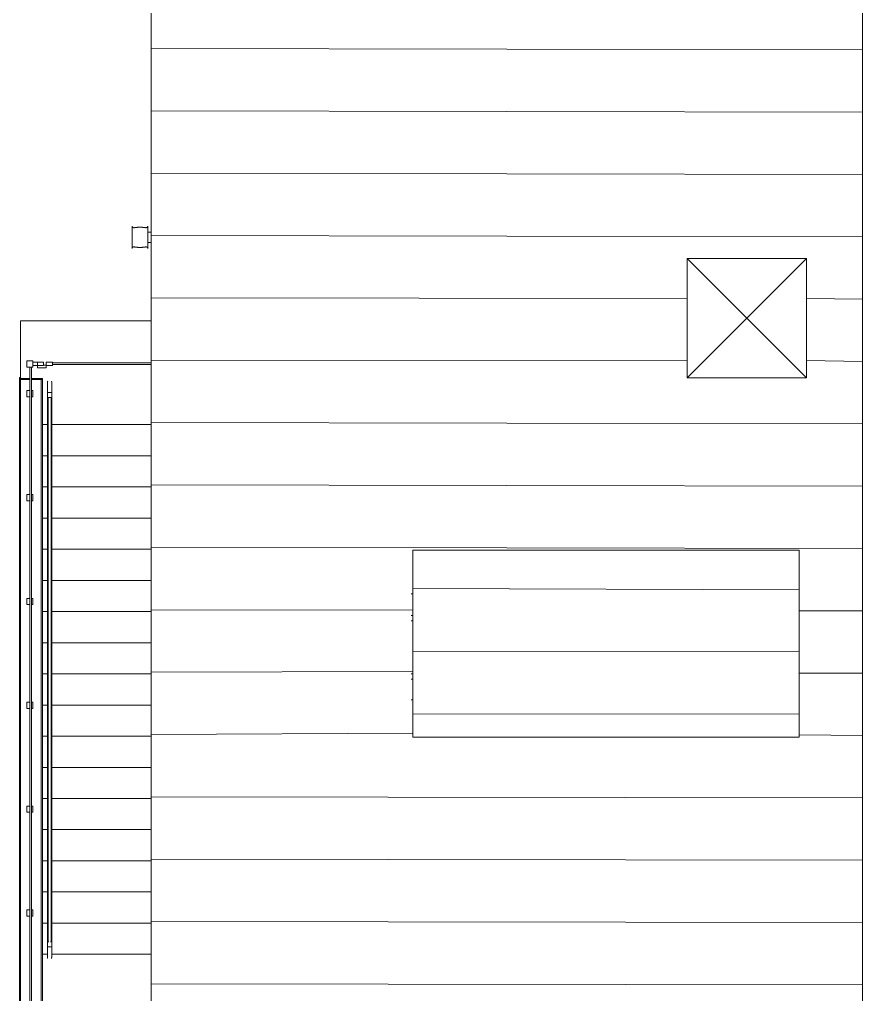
# Model space of a CAD drawing. Header units: millimetres. Extents: x -32 to 417638015, y -35 to 175284279.
# Drawn here: x 416901969 to 416910089, y 175254835 to 175264224 of the extents above; entities that cross this region are included whole.
import ezdxf

# ---------------------------------------------------------------- set-up
doc = ezdxf.new("R2010")
doc.units = ezdxf.units.MM
for name, color, linetype, lineweight in [('Воздуховоды', 7, 'Continuous', 18), ('Крыша', 7, 'Continuous', 9), ('Крыша штриховка', 7, 'Continuous', 9), ('Лестницы', 7, 'Continuous', 9), ('Обобщенные модели', 7, 'Continuous', 18), ('Ограждение', 7, 'Continuous', 9), ('Панели витража', 7, 'Continuous', 9), ('Перекрытие', 7, 'Continuous', 18), ('Стены внутренние', 7, 'Continuous', 18), ('Стены наружные', 7, 'Continuous', 18), ('ШТРИХОВКА', 252, 'Continuous', 15)]:
    doc.layers.add(name, color=color, linetype=linetype, lineweight=lineweight)

# ---------------------------------------------------------------- blocks, each defined once
blk = doc.blocks.new('План 2 этажа')
at = {"layer": 'Крыша штриховка'}
h = blk.add_hatch(dxfattribs=at)
h.set_pattern_fill('FP_7', color=8, style=0, pattern_type=2)
h.set_pattern_definition([(0, (3122.886373053712, 338.699590410115), (0, 600), [])])
h.paths.add_polyline_path([(24948.80004635948, 18230.27166646549), (24948.66666336945, 43997.50480981125), (18096.35737305385, 43997.50480981126), (18096.35737305379, 21280.01757361874), (18240.31163832342, 21280.01757361874), (18394.57282858778, 21377.53129004146), (19190.80277217343, 20129.98887835853), (19193.947741215, 20124.20760816528), (18993.34485385375, 20101.85014254496), (19551.94719633606, 18893.73191051071), (19545.10929597431, 18901.77845665161), (19104.57185560354, 19591.0267576683), (19576.17915188265, 18230.2716664655), (24948.66666336945, 18230.27166646549)])
h.paths.add_polyline_path([(24338.50767186418, 25951.60090938563), (20618.50767186418, 25951.60090938563), (20618.50767186418, 27751.60090938567), (24338.50767186418, 27751.60090938567), (24338.50767186418, 26167.42987425793)])
h.paths.add_polyline_path([(24340.70906867704, 29410.6977985118), (23259.92214682029, 29410.6977985118), (23259.92214682029, 30560.6977985118), (24409.92214682029, 30560.6977985118), (24409.92214682029, 29410.6977985118), (24400.54117575276, 29410.6977985118)])
h.paths.add_polyline_path([(20618.50767186424, 35171.60090938564), (20618.50767186424, 36971.60090938568), (24338.50767186424, 36971.60090938568), (24338.50767186424, 35171.60090938564), (20669.9788869617, 35171.60090938564)])
h.paths.add_polyline_path([(21693.91914284875, 38560.69779851181), (21118.91914284875, 38560.69779851181), (21118.91914284875, 39710.69779851181), (22268.91914284875, 39710.69779851181), (22268.91914284875, 38560.69779851181), (21808.01363180799, 38560.69779851181)])
h = blk.add_hatch(dxfattribs=at)
h.set_pattern_fill('FP_20', color=8, style=0, pattern_type=2)
h.set_pattern_definition([(0, (801.1603730537463, -6061.300409589884), (0, 600), [])])
h.paths.add_polyline_path([(24338.50767186418, 25951.60090938563), (24338.50767186418, 27751.60090938564), (20618.50767186418, 27751.60090938567), (20618.50767186418, 25951.60090938567), (23901.78231951559, 25951.60090938564)])
at = {"layer": 'Воздуховоды', "color": 8}
for p, q in [((23259.92214682032, 30560.6977985118), (23834.92214682028, 29985.69779851177)), ((23259.92214682037, 29410.69779851177), (23259.92214682035, 30560.69779851176)), ((24409.92214682027, 30560.69779851177), (23259.92214682027, 30560.69779851177)), ((23259.92214682027, 29410.69779851177), (23259.92214682027, 30560.69779851177)), ((24409.92214682027, 30560.69779851177), (23259.92214682027, 30560.69779851177)), ((23834.92214682028, 29985.69779851177), (24409.92214682022, 30560.6977985118)), ((24409.92214682019, 30560.69779851176), (24409.92214682018, 29410.69779851177)), ((24409.92214682027, 30560.69779851177), (24409.92214682027, 29410.69779851177)), ((23834.92214682028, 29985.69779851178), (23259.92214682033, 29410.69779851173)), ((24409.92214682021, 29410.69779851173), (23834.92214682028, 29985.69779851177)), ((23259.92214682027, 29410.69779851177), (24409.92214682027, 29410.69779851177)), ((24409.92214682027, 29410.69779851177), (23259.92214682027, 29410.69779851177))]:
    blk.add_line(p, q, dxfattribs=at)
at = {"layer": 'Крыша', "color": 8}
for p, q in [((18096.35737305379, 43997.50480981121), (18096.35737305379, 21280.01757361873)), ((20618.50767186418, 27751.60090938564), (24338.50767186418, 27751.60090938561)), ((20618.50767186418, 27751.60090938564), (20618.50767186418, 25951.60090938564)), ((24338.50767186418, 27751.60090938561), (24338.50767186418, 25951.6009093856)), ((24338.50767186418, 25951.6009093856), (20618.50767186418, 25951.60090938564))]:
    blk.add_line(p, q, dxfattribs=at)
at = {"layer": 'Лестницы', "color": 8}
for p, q in [((17048.75423006859, 28961.22453347318), (17099.13433755375, 28961.22453347318)), ((17138.37412258348, 28961.22453347318), (18096.35737305379, 28961.22453347318)), ((17048.75423006859, 28661.22453347318), (17098.75423006859, 28661.22453347318)), ((17048.75423006859, 28661.22453347318), (17098.75423006859, 28661.22453347318)), ((17138.75423006859, 28661.22453347318), (18096.35737305379, 28661.22453347317)), ((17138.75423006859, 28661.22453347318), (18096.35737305379, 28661.22453347317)), ((17048.75423006859, 28361.22453347317), (17098.75423006859, 28361.22453347317)), ((17048.75423006859, 28361.22453347317), (17098.75423006859, 28361.22453347317)), ((17138.75423006859, 28361.22453347317), (18096.35737305379, 28361.22453347317)), ((17138.75423006859, 28361.22453347317), (18096.35737305379, 28361.22453347317)), ((17048.75423006859, 28061.22453347317), (17098.75423006859, 28061.22453347317)), ((17048.75423006859, 28061.22453347317), (17098.75423006859, 28061.22453347317)), ((17138.75423006859, 28061.22453347317), (18096.35737305379, 28061.22453347317)), ((17138.75423006859, 28061.22453347317), (18096.35737305379, 28061.22453347317)), ((17048.75423006859, 27761.22453347318), (17098.75423006859, 27761.22453347318)), ((17048.75423006859, 27761.22453347318), (17098.75423006859, 27761.22453347318)), ((17138.75423006859, 27761.22453347318), (18096.35737305379, 27761.22453347317)), ((17138.75423006859, 27761.22453347318), (18096.35737305379, 27761.22453347317)), ((17048.75423006859, 27461.22453347317), (17098.75423006859, 27461.22453347317)), ((17048.75423006859, 27461.22453347317), (17098.75423006859, 27461.22453347317)), ((17138.75423006859, 27461.22453347317), (18096.35737305379, 27461.22453347317)), ((17138.75423006859, 27461.22453347317), (18096.35737305379, 27461.22453347317)), ((17048.75423006859, 27161.22453347317), (17098.75423006859, 27161.22453347317)), ((17048.75423006859, 27161.22453347317), (17098.75423006859, 27161.22453347317)), ((17138.75423006859, 27161.22453347317), (18096.35737305379, 27161.22453347317)), ((17138.75423006859, 27161.22453347317), (18096.35737305379, 27161.22453347317)), ((17048.75423006859, 26861.22453347319), (17098.75423006859, 26861.22453347319)), ((17048.75423006859, 26861.22453347319), (17098.75423006859, 26861.22453347319)), ((17138.75423006859, 26861.22453347319), (18096.35737305379, 26861.22453347318)), ((17138.75423006859, 26861.22453347319), (18096.35737305379, 26861.22453347318)), ((17048.75423006859, 26561.22453347318), (17098.75423006859, 26561.22453347318)), ((17048.75423006859, 26561.22453347318), (17098.75423006859, 26561.22453347318)), ((17138.75423006859, 26561.22453347318), (18096.35737305379, 26561.22453347318)), ((17138.75423006859, 26561.22453347318), (18096.35737305379, 26561.22453347318)), ((17048.75423006859, 26261.22453347318), (17098.75423006859, 26261.22453347318)), ((17048.75423006859, 26261.22453347318), (17098.75423006859, 26261.22453347318)), ((17138.75423006859, 26261.22453347318), (18096.35737305379, 26261.22453347318)), ((17138.75423006859, 26261.22453347318), (18096.35737305379, 26261.22453347318)), ((17048.75423006859, 25961.22453347318), (17098.75423006859, 25961.22453347318)), ((17048.75423006859, 25961.22453347318), (17098.75423006859, 25961.22453347318)), ((17138.75423006859, 25961.22453347318), (18096.35737305379, 25961.22453347317)), ((17138.75423006859, 25961.22453347318), (18096.35737305379, 25961.22453347317)), ((17048.75423006859, 25661.22453347318), (17098.75423006859, 25661.22453347318)), ((17048.75423006859, 25661.22453347318), (17098.75423006859, 25661.22453347318)), ((17138.75423006859, 25661.22453347318), (18096.35737305379, 25661.22453347318)), ((17138.75423006859, 25661.22453347318), (18096.35737305379, 25661.22453347318)), ((17048.75423006859, 25361.22453347318), (17098.75423006859, 25361.22453347318)), ((17048.75423006859, 25361.22453347318), (17098.75423006859, 25361.22453347318)), ((17138.75423006859, 25361.22453347318), (18096.35737305379, 25361.22453347318)), ((17138.75423006859, 25361.22453347318), (18096.35737305379, 25361.22453347318)), ((17048.75423006859, 25061.22453347319), (17098.75423006859, 25061.22453347319)), ((17048.75423006859, 25061.22453347319), (17098.75423006859, 25061.22453347319)), ((17138.75423006859, 25061.22453347319), (18096.35737305379, 25061.22453347317)), ((17138.75423006859, 25061.22453347319), (18096.35737305379, 25061.22453347317)), ((17048.75423006859, 24761.22453347318), (17098.75423006859, 24761.22453347318)), ((17048.75423006859, 24761.22453347318), (17098.75423006859, 24761.22453347318)), ((17138.75423006859, 24761.22453347318), (18096.35737305379, 24761.22453347318)), ((17138.75423006859, 24761.22453347318), (18096.35737305379, 24761.22453347318)), ((17048.75423006859, 24461.22453347318), (17098.75423006859, 24461.22453347318)), ((17048.75423006859, 24461.22453347318), (17098.75423006859, 24461.22453347318)), ((17138.75423006859, 24461.22453347318), (18096.35737305379, 24461.22453347318)), ((17138.75423006859, 24461.22453347318), (18096.35737305379, 24461.22453347318)), ((17048.75423006859, 24161.22453347319), (17098.75423006859, 24161.22453347319)), ((17048.75423006859, 24161.22453347319), (17098.75423006859, 24161.22453347319)), ((17138.75423006859, 24161.22453347319), (18096.35737305379, 24161.22453347318)), ((17138.75423006859, 24161.22453347319), (18096.35737305379, 24161.22453347318)), ((17048.75423006859, 23861.22453347318), (17098.78302663879, 23861.22453347318)), ((17048.75423006859, 23861.22453347318), (17098.78302663879, 23861.22453347318)), ((17138.72390997875, 23861.22453347318), (18096.35737305379, 23861.22453347318)), ((17138.72390997875, 23861.22453347318), (18096.35737305379, 23861.22453347318))]:
    blk.add_line(p, q, dxfattribs=at)
at = {"layer": 'Обобщенные модели', "color": 8}
for p, q in [((17913.75423006865, 30765.18221826356), (17913.75423006865, 30871.36602117153)), ((18063.75423006865, 30871.36602117153), (18063.75423006865, 30765.18221826356)), ((18096.35737305382, 30815.18221826359), (18092.40168091243, 30815.18221826359)), ((18096.35737305382, 30815.1822182636), (18092.60264225385, 30815.1822182636)), ((18096.35737305382, 30815.1822182636), (18092.60264225385, 30815.1822182636)), ((17913.75423006865, 30658.99841535558), (17913.75423006865, 30765.18221826356)), ((18063.75423006865, 30765.18221826356), (18063.75423006865, 30658.99841535558)), ((18092.40168091243, 30715.1822182636), (18096.35737305382, 30715.1822182636)), ((18092.60264225384, 30715.1822182636), (18096.35737305382, 30715.1822182636)), ((18092.60264225385, 30715.1822182636), (18096.35737305382, 30715.1822182636))]:
    blk.add_line(p, q, dxfattribs=at)
at = {"layer": 'Обобщенные модели', "color": 8, "flags": 128}
for points in [[(18063.75423006867, 30815.18221826359), (18068.05497544261, 30815.18221826359), (18073.40186312716, 30815.18221826359), (18078.85330065773, 30815.18221826359), (18084.40056689717, 30815.18221826359), (18090.03478740286, 30815.18221826359), (18092.40168091243, 30815.18221826359)], [(18092.40168091243, 30715.1822182636), (18086.73394047867, 30715.1822182636), (18081.14942141118, 30715.1822182636), (18075.65705774918, 30715.1822182636), (18070.26563610288, 30715.1822182636), (18064.9837815968, 30715.1822182636), (18063.75423006867, 30715.1822182636)]]:
    blk.add_lwpolyline(points, dxfattribs=at)
at = {"layer": 'Обобщенные модели', "color": 8}
for points in [[(17913.75423006865, 30871.36602117153), (17913.75423006865, 30869.09591964929), (17914.44871562858, 30865.1171681051), (17917.30683627322, 30861.32001104128), (17920.87304454375, 30859.39727830179), (17923.62628440488, 30858.58446612903), (17926.11618369782, 30858.19673958961), (17928.13403864975, 30858.04179069756), (17930.2900133029, 30857.99116147256), (17932.57246405986, 30858.006324239), (17934.97483167806, 30858.1128674004), (17937.49733954293, 30858.32690619627), (17940.13148876836, 30858.60287693655), (17942.87090654403, 30858.89368723782), (17945.70700756006, 30859.22003841973), (17948.63445783295, 30859.60640302224), (17951.64894562279, 30860.00889748932), (17954.74707354787, 30860.38713533333), (17957.92134368594, 30860.75509788916), (17961.16289199224, 30861.13561479113), (17964.46706101501, 30861.49568474797), (17968.9484334635, 30861.90667876484), (17974.67779774902, 30862.33575581953), (17984.01878803107, 30862.78986113047), (17993.50545193219, 30862.7894201426), (18002.84288461266, 30862.33503933278), (18008.56952369638, 30861.90585846368), (18013.04908950439, 30861.49490785859), (18016.35173765474, 30861.13493373204), (18019.59204906793, 30860.75451617211), (18022.76564725791, 30860.3866110689), (18025.86367823552, 30860.00834575246), (18028.87837896968, 30859.6057877802), (18031.80641259009, 30859.21935372329), (18034.64334781057, 30858.89300041409), (18037.38408829449, 30858.60217462645), (18040.01990139437, 30858.32615681648), (18042.54401727331, 30858.11217440258), (18044.94752554198, 30858.00588537887), (18047.2308605866, 30857.99127847427), (18049.3876228886, 30858.04265610369), (18051.40581357994, 30858.19847115977), (18053.89533203555, 30858.58725856736), (18056.64656620753, 30859.40179876089), (18060.20881247634, 30861.3266541267), (18063.0620919302, 30865.12504090886), (18063.75423006865, 30869.09924307171), (18063.75423006865, 30871.36602117153)], [(18063.75423006865, 30658.99841535558), (18063.75423006865, 30661.26851687782), (18063.05974450872, 30665.24726842201), (18060.20162386408, 30669.04442548583), (18056.63541559354, 30670.96715822532), (18053.88217573242, 30671.77997039808), (18051.39227643947, 30672.1676969375), (18049.37442148754, 30672.32264582955), (18047.2184468344, 30672.37327505455), (18044.93599607743, 30672.35811228811), (18042.53362845924, 30672.25156912671), (18040.01112059436, 30672.03753033084), (18037.37697136894, 30671.76155959056), (18034.63755359327, 30671.47074928929), (18031.80145257723, 30671.14439810738), (18028.87400230435, 30670.75803350487), (18025.85951451451, 30670.35553903779), (18022.76138658942, 30669.97730119378), (18019.58711645136, 30669.60933863796), (18016.34556814505, 30669.22882173598), (18013.04139912228, 30668.86875177914), (18008.5600266738, 30668.45775776227), (18002.83066238827, 30668.02868070758), (17993.48967210623, 30667.57457539664), (17984.00300820511, 30667.57501638451), (17974.66557552464, 30668.02939719433), (17968.93893644092, 30668.45857806343), (17964.45937063291, 30668.86952866852), (17961.15672248256, 30669.22950279507), (17957.91641106937, 30669.609920355), (17954.74281287938, 30669.97782545821), (17951.64478190178, 30670.35609077465), (17948.63008116762, 30670.75864874691), (17945.70204754721, 30671.14508280382), (17942.86511232673, 30671.47143611302), (17940.1243718428, 30671.76226190066), (17937.48855874293, 30672.03827971063), (17934.96444286398, 30672.25226212453), (17932.56093459532, 30672.35855114825), (17930.2775995507, 30672.37315805284), (17928.1208372487, 30672.32178042342), (17926.10264655736, 30672.16596536734), (17923.61312810175, 30671.77717795975), (17920.86189392976, 30670.96263776622), (17917.29964766096, 30669.03778240041), (17914.4463682071, 30665.23939561825), (17913.75423006865, 30661.26519345541), (17913.75423006865, 30658.99841535558)]]:
    blk.add_open_spline(points, degree=3, knots=[-1, -1, -1, -1, -0.9411764705882353, -0.8823529411764706, -0.8529411764705882, -0.8235294117647058, -0.8088235294117647, -0.7941176470588235, -0.7794117647058822, -0.7647058823529411, -0.75, -0.7352941176470589, -0.7205882352941178, -0.7058823529411765, -0.6911764705882353, -0.6764705882352942, -0.661764705882353, -0.6470588235294118, -0.6323529411764706, -0.6176470588235294, -0.6029411764705883, -0.5882352941176471, -0.5588235294117647, -0.5294117647058824, -0.4705882352941176, -0.4411764705882353, -0.4117647058823529, -0.3970588235294117, -0.3823529411764706, -0.3676470588235294, -0.3529411764705883, -0.3382352941176471, -0.3235294117647059, -0.3088235294117647, -0.2941176470588235, -0.2794117647058824, -0.2647058823529412, -0.25, -0.2352941176470588, -0.2205882352941176, -0.2058823529411765, -0.1911764705882353, -0.1764705882352941, -0.1470588235294118, -0.1176470588235294, -0.05882352941176471, 0, 0, 0, 0], dxfattribs=at)
at = {"layer": 'Ограждение', "color": 8}
for p, q in [((24948.80004635949, 43997.50480981119), (24948.80004635945, 18230.27166646547)), ((16958.7542300686, 29574.87481614785), (16898.7542300686, 29574.87481614785)), ((16898.7542300686, 29574.87481614785), (16898.7542300686, 29514.87481614786)), ((16898.7542300686, 29514.87481614786), (16958.7542300686, 29514.87481614786)), ((16927.14693347199, 21288.60615566047), (16927.14693347199, 29514.87481614786)), ((16927.14693347199, 29514.87481614786), (16943.14693347199, 29514.87481614786)), ((16943.14693347199, 29514.87481614786), (16943.146933472, 21288.60615566047)), ((16958.7542300686, 29514.87481614786), (16958.7542300686, 29574.87481614785)), ((16958.7542300686, 29532.41320285496), (16958.7542300686, 29562.41320285496)), ((17001.27178524846, 29562.41320285496), (16958.7542300686, 29562.41320285496)), ((16958.7542300686, 29532.41320285496), (17001.27178524846, 29532.41320285496)), ((17001.27178524846, 29562.41320285496), (17001.27178524846, 29532.41320285496)), ((17061.27178524846, 29562.41320285498), (17001.27178524846, 29562.41320285498)), ((17001.27178524846, 29562.41320285498), (17001.27178524846, 29532.41320285498)), ((17001.27178524863, 29509.24287664532), (17001.27178524863, 29532.41320285496)), ((17001.27178524846, 29532.41320285498), (17061.27178524846, 29532.41320285498)), ((17001.27178524863, 29509.24287664532), (17086.27178524862, 29509.24287664532)), ((17061.27178524846, 29532.41320285498), (17061.27178524846, 29562.41320285498)), ((17061.27178524846, 29532.52965058287), (17086.27178524862, 29532.52965058287)), ((17146.27178524846, 29562.41320285498), (17086.27178524846, 29562.41320285498)), ((17086.27178524846, 29562.41320285498), (17086.27178524846, 29532.41320285498)), ((17086.27178524862, 29532.41320285499), (17086.27178524862, 29509.24287664532)), ((17086.27178524846, 29532.41320285498), (17146.27178524846, 29532.41320285498)), ((17146.27178524846, 29532.41320285498), (17146.27178524846, 29562.41320285498)), ((17146.27178524846, 29555.94059345221), (18096.35737305377, 29555.94059345221)), ((17146.27178524846, 29539.94059345221), (17146.27178524846, 29555.94059345221)), ((18096.35737305377, 29539.94059345221), (17146.27178524846, 29539.94059345221)), ((16927.14693347199, 29288.60615566047), (16898.75423006861, 29288.60615566047)), ((16898.75423006861, 29288.60615566047), (16898.75423006861, 29228.60615566047)), ((16898.75423006861, 29228.60615566047), (16927.14693347199, 29228.60615566047)), ((16958.75423006861, 29288.60615566047), (16943.14693347199, 29288.60615566047)), ((16943.14693347199, 29228.60615566047), (16958.75423006861, 29228.60615566047)), ((16958.75423006861, 29228.60615566047), (16958.75423006861, 29288.60615566047)), ((17098.75423006863, 29281.22453347321), (17098.75423006863, 29271.22453347321)), ((17098.75423006861, 29271.22453347318), (17098.75423006861, 29281.22453347318)), ((17098.7542300686, 29271.22453347321), (17098.7542300686, 29274.78568258781)), ((17098.75423006862, 29271.22453347321), (17098.75423006862, 29221.22453347321)), ((17098.75423006861, 29271.22453347319), (17138.75423006861, 29271.22453347319)), ((17098.75423006861, 28973.23431640672), (17098.75423006861, 29271.22453347319)), ((17098.75423006862, 29221.22453347321), (17098.75423006862, 28973.23431640675)), ((17103.75423006861, 29221.22453347318), (17133.75423006861, 29221.22453347318)), ((17103.75423006861, 28961.22453347318), (17103.75423006861, 29221.22453347318)), ((17121.09072797275, 29271.22453347319), (17116.41773216446, 29271.22453347319)), ((17116.41773216446, 29271.22453347318), (17118.75423006859, 29271.22453347318)), ((17118.75423006859, 29271.22453347318), (17121.09072797272, 29271.22453347318)), ((17133.75423006861, 28961.22453347318), (17133.75423006861, 29221.22453347318)), ((17138.75423006863, 29271.22453347321), (17138.75423006863, 29281.22453347321)), ((17138.75423006861, 29271.22453347318), (17138.75423006861, 29281.22453347318)), ((17138.75423006863, 29221.22453347321), (17138.75423006863, 29271.22453347321)), ((17138.75423006861, 28973.23431640672), (17138.75423006861, 29271.22453347319)), ((17138.75423006863, 28973.23431640675), (17138.75423006863, 29221.22453347321)), ((17098.75423006861, 28973.23431640672), (17098.75423006861, 28950.52494403472)), ((17098.75423006861, 28973.23431640672), (17098.75423006861, 28959.5436747177)), ((17098.75423006862, 28959.60869298355), (17098.75423006861, 24001.00787186046)), ((17098.75423006859, 23991.92412291164), (17098.75423006861, 28950.52494403472)), ((17103.75423006859, 23981.22453347318), (17103.75423006861, 28961.22453347318)), ((17133.7542300686, 23981.22453347318), (17133.75423006861, 28961.22453347318)), ((17138.75423006861, 28973.23431640672), (17138.75423006861, 28950.52494403472)), ((17138.75423006861, 28973.23431640672), (17138.75423006861, 28959.5436747177)), ((17138.75423006861, 24001.00787186046), (17138.75423006863, 28959.60869298355)), ((17138.75423006859, 23991.92412291164), (17138.75423006861, 28950.52494403472)), ((16927.14693347199, 28288.60615566046), (16898.75423006861, 28288.60615566046)), ((16898.75423006861, 28288.60615566046), (16898.75423006861, 28228.60615566047)), ((16958.75423006861, 28288.60615566046), (16943.14693347199, 28288.60615566046)), ((16958.75423006861, 28228.60615566047), (16958.75423006861, 28288.60615566046)), ((16898.75423006861, 28228.60615566047), (16927.14693347199, 28228.60615566047)), ((16943.14693347199, 28228.60615566047), (16958.75423006861, 28228.60615566047)), ((16927.14693347199, 27288.60615566046), (16898.7542300686, 27288.60615566046)), ((16898.7542300686, 27288.60615566046), (16898.7542300686, 27228.60615566047)), ((16898.7542300686, 27228.60615566047), (16927.14693347199, 27228.60615566047)), ((16958.7542300686, 27288.60615566046), (16943.14693347199, 27288.60615566046)), ((16943.14693347199, 27228.60615566047), (16958.7542300686, 27228.60615566047)), ((16958.7542300686, 27228.60615566047), (16958.7542300686, 27288.60615566046)), ((16927.14693347199, 26288.60615566046), (16898.7542300686, 26288.60615566046)), ((16898.7542300686, 26288.60615566046), (16898.7542300686, 26228.60615566047)), ((16898.7542300686, 26228.60615566047), (16927.14693347199, 26228.60615566047)), ((16958.7542300686, 26288.60615566046), (16943.14693347199, 26288.60615566046)), ((16943.14693347199, 26228.60615566047), (16958.7542300686, 26228.60615566047)), ((16958.7542300686, 26228.60615566047), (16958.7542300686, 26288.60615566046)), ((16927.14693347199, 25288.60615566046), (16898.7542300686, 25288.60615566046)), ((16898.7542300686, 25288.60615566046), (16898.7542300686, 25228.60615566046)), ((16958.7542300686, 25288.60615566046), (16943.14693347199, 25288.60615566046)), ((16958.7542300686, 25228.60615566046), (16958.7542300686, 25288.60615566046)), ((16898.7542300686, 25228.60615566046), (16927.14693347199, 25228.60615566046)), ((16943.14693347199, 25228.60615566046), (16958.7542300686, 25228.60615566046)), ((16927.14693347199, 24288.60615566046), (16898.7542300686, 24288.60615566046)), ((16898.7542300686, 24288.60615566046), (16898.7542300686, 24228.60615566046)), ((16898.7542300686, 24228.60615566046), (16927.14693347199, 24228.60615566046)), ((16958.7542300686, 24288.60615566046), (16943.146933472, 24288.60615566046)), ((16943.146933472, 24228.60615566046), (16958.7542300686, 24228.60615566046)), ((16958.7542300686, 24228.60615566046), (16958.7542300686, 24288.60615566046)), ((17098.75423006859, 23969.21475053963), (17098.75423006859, 23991.92412291164)), ((17098.75423006861, 23969.21475053966), (17098.75423006861, 23931.22453347321)), ((17098.75423006859, 23931.22453347318), (17098.75423006859, 23969.21475053963)), ((17111.22943478947, 23981.22453347318), (17103.75423006859, 23981.22453347318)), ((17133.7542300686, 23981.22453347318), (17126.01677898347, 23981.22453347318)), ((17138.75423006859, 23969.21475053963), (17138.75423006859, 23991.92412291164)), ((17138.75423006861, 23931.22453347321), (17138.75423006861, 23969.21475053966)), ((17138.75423006859, 23931.22453347318), (17138.75423006859, 23969.21475053963)), ((17098.75423006859, 23931.22453347318), (17138.75423006859, 23931.22453347318)), ((17098.75423006861, 23931.22453347321), (17098.75423006861, 23921.22453347321)), ((17098.75423006859, 23921.22453347318), (17098.75423006859, 23931.22453347318)), ((17116.41773216445, 23931.22453347318), (17121.09072797274, 23931.22453347318)), ((17118.75423006859, 23931.22453347318), (17116.41773216446, 23931.22453347318)), ((17121.09072797271, 23931.22453347318), (17118.75423006859, 23931.22453347318)), ((17138.75423006861, 23921.22453347321), (17138.75423006861, 23931.22453347321)), ((17138.75423006859, 23921.22453347318), (17138.75423006859, 23931.22453347318))]:
    blk.add_line(p, q, dxfattribs=at)
at = {"layer": 'Ограждение', "color": 8, "flags": 128}
for points in [[(17098.7542300686, 29371.22453347321), (17098.77022793538, 29372.02432015695), (17098.81819594255, 29372.82282735259), (17098.89805735153, 29373.61877761899), (17099.00968440109, 29374.4108976055), (17099.15289851178, 29375.19792008911), (17099.32747057156, 29375.97858600175), (17099.53312130239, 29376.7516464445), (17099.76952170695, 29377.51586468553), (17100.03629359504, 29378.27001813871), (17100.33301018854, 29379.01290031939), (17100.6591968042, 29379.74332277453), (17101.01433161302, 29380.46011698404)], [(17098.7542300686, 29371.22453347321), (17098.7542300686, 29371.14454413931), (17098.7542300686, 29370.90470410348), (17098.7542300686, 29370.5053970586), (17098.7542300686, 29369.94726181078), (17098.7542300686, 29369.23119125734), (17098.7542300686, 29368.35833095842), (17098.7542300686, 29367.33007730429), (17098.7542300686, 29366.14807528146), (17098.7542300686, 29364.814215841), (17098.7542300686, 29363.3306328735), (17098.7542300686, 29361.69969979521), (17098.7542300686, 29359.92402575114), (17098.7542300686, 29358.00645144098), (17098.7542300686, 29355.95004457455), (17098.7542300686, 29353.75809496418), (17098.7542300686, 29351.43410926164), (17098.7542300686, 29348.9818053483), (17098.7542300686, 29346.4051063873), (17098.7542300686, 29343.7081345473), (17098.7542300686, 29340.89520440793), (17098.7542300686, 29337.97081605735), (17098.7542300686, 29334.93964789307), (17098.7542300686, 29331.80654913756), (17098.7542300686, 29328.57653208046), (17098.7542300686, 29325.25476406003), (17098.7542300686, 29321.84655919649), (17098.7542300686, 29318.35736989059), (17098.7542300686, 29314.79277810088), (17098.7542300686, 29311.15848641384), (17098.7542300686, 29307.46030892088), (17098.7542300686, 29303.70416191709), (17098.7542300686, 29299.89605443641), (17098.7542300686, 29296.04207863845), (17098.7542300686, 29292.14840006236), (17098.7542300686, 29288.22124776324), (17098.7542300686, 29284.26690434703), (17098.7542300686, 29280.29169591964), (17098.7542300686, 29276.30198196657), (17098.7542300686, 29272.30414517904), (17098.7542300686, 29271.22453347321)], [(17098.7542300686, 29275.22346689188), (17098.7542300686, 29279.21600287013), (17098.7542300686, 29283.1957542021), (17098.7542300686, 29287.15635413464), (17098.7542300686, 29291.09146655272), (17098.7542300686, 29294.99479611593), (17098.7542300686, 29298.86009832962), (17098.7542300686, 29302.68118953482), (17098.7542300686, 29306.45195680072), (17098.7542300686, 29310.16636770408), (17098.7542300686, 29313.81847997981), (17098.7542300686, 29317.40245102736), (17098.7542300686, 29320.91254725758), (17098.7542300686, 29324.3431532653), (17098.7542300686, 29327.68878081271), (17098.7542300686, 29330.94407760945), (17098.7542300686, 29334.10383587506), (17098.7542300686, 29337.16300067036), (17098.7542300686, 29340.11667798427), (17098.7542300686, 29342.96014256317), (17098.7542300686, 29345.6888454703), (17098.7542300686, 29348.29842136311), (17098.7542300686, 29350.78469547685), (17098.7542300686, 29353.14369030331), (17098.7542300686, 29355.371631954), (17098.7542300686, 29357.46495619755), (17098.7542300686, 29359.42031416171), (17098.7542300686, 29361.23457769086), (17098.7542300686, 29362.90484435039), (17098.7542300686, 29364.42844206993), (17098.7542300686, 29365.80293341817), (17098.7542300686, 29367.02611950214), (17098.7542300686, 29368.09604348504), (17098.7542300686, 29369.01099371674), (17098.7542300686, 29369.76950647206), (17098.7542300686, 29370.37036829238), (17098.7542300686, 29370.81261792697), (17098.7542300686, 29371.09554787077), (17098.7542300686, 29371.21870549621), (17098.7542300686, 29371.22453347321)], [(17136.75623891213, 29379.93818239875), (17137.09029224404, 29379.21132406134), (17137.39501178795, 29378.47168856275), (17137.6699100576, 29377.72045916199), (17137.91454727439, 29376.95883766585)], [(17138.38614205659, 29375.02296672748), (17138.46322466838, 29374.62387633122), (17138.58339703244, 29373.83300764797), (17138.67184695936, 29373.0379659625), (17138.72843294812, 29372.24002317188), (17138.7530644732, 29371.44045581438), (17138.75423006861, 29371.22453347321)], [(17138.75423006861, 29271.22453347321), (17138.75423006861, 29275.22346689188), (17138.75423006861, 29279.21600287013), (17138.75423006861, 29283.1957542021), (17138.75423006861, 29287.15635413464), (17138.75423006861, 29291.09146655272), (17138.75423006861, 29294.99479611593), (17138.75423006861, 29298.86009832962), (17138.75423006861, 29302.68118953482), (17138.75423006861, 29306.45195680072), (17138.75423006861, 29310.16636770408), (17138.75423006861, 29313.81847997981), (17138.75423006861, 29317.40245102736), (17138.75423006861, 29320.91254725758), (17138.75423006861, 29324.3431532653), (17138.75423006861, 29327.68878081271), (17138.75423006861, 29330.94407760945), (17138.75423006861, 29334.10383587506), (17138.75423006861, 29337.16300067036), (17138.75423006861, 29340.11667798427), (17138.75423006861, 29342.96014256317), (17138.75423006861, 29345.6888454703), (17138.75423006861, 29348.29842136311), (17138.75423006861, 29350.78469547685), (17138.75423006861, 29353.14369030331), (17138.75423006861, 29355.371631954), (17138.75423006861, 29357.46495619755), (17138.75423006861, 29359.42031416171), (17138.75423006861, 29361.23457769086), (17138.75423006861, 29362.90484435039), (17138.75423006861, 29364.42844206993), (17138.75423006861, 29365.80293341817), (17138.75423006861, 29367.02611950214), (17138.75423006861, 29368.09604348504), (17138.75423006861, 29369.01099371674), (17138.75423006861, 29369.76950647206), (17138.75423006861, 29370.37036829238), (17138.75423006861, 29370.81261792697), (17138.75423006861, 29371.09554787077), (17138.75423006861, 29371.21870549621), (17138.75423006861, 29371.22453347321)], [(17138.75423006861, 29371.22453347321), (17138.75423006861, 29371.14454413931), (17138.75423006861, 29370.90470410348), (17138.75423006861, 29370.5053970586), (17138.75423006861, 29369.94726181078), (17138.75423006861, 29369.23119125734), (17138.75423006861, 29368.35833095842), (17138.75423006861, 29367.33007730429), (17138.75423006861, 29366.14807528146), (17138.75423006861, 29364.814215841), (17138.75423006861, 29363.3306328735), (17138.75423006861, 29361.69969979521), (17138.75423006861, 29359.92402575114), (17138.75423006861, 29358.71156349851)], [(17138.75423006861, 29319.83987994378), (17138.75423006861, 29318.35736989059), (17138.75423006861, 29314.79277810088), (17138.75423006861, 29311.15848641384), (17138.75423006861, 29307.46030892088), (17138.75423006861, 29303.70416191709), (17138.75423006861, 29299.89605443641), (17138.75423006861, 29296.04207863845), (17138.75423006861, 29292.14840006236), (17138.75423006861, 29288.22124776324), (17138.75423006861, 29284.26690434703), (17138.75423006861, 29280.29169591964), (17138.75423006861, 29276.30198196657), (17138.75423006861, 29272.30414517904)], [(17098.75423006862, 28973.23431640675), (17098.75423006862, 28972.03463638115), (17098.75423006862, 28970.83687558768), (17098.75423006862, 28969.64295018808), (17098.75423006862, 28968.45477020833), (17098.75423006862, 28967.2742364829), (17098.75423006862, 28966.10323761394), (17098.75423006862, 28964.94364694983), (17098.75423006862, 28963.79731958827), (17098.75423006862, 28962.6660894085), (17098.75423006862, 28961.55176613749), (17098.75423006862, 28960.45613245478), (17098.75423006862, 28959.60869298355)], [(17098.75423006863, 28973.23431640675), (17098.75423006863, 28972.03463638115), (17098.75423006863, 28970.83687558768), (17098.75423006863, 28969.64295018809), (17098.75423006863, 28968.45477020834), (17098.75423006863, 28967.2742364829), (17098.75423006863, 28966.10323761394)], [(17098.75423006863, 28963.79731958828), (17098.75423006863, 28962.66608940851), (17098.75423006863, 28961.5517661375), (17098.75423006863, 28960.45613245478), (17098.75423006863, 28959.60869298355)], [(17138.75423006863, 28959.60869298355), (17138.75423006863, 28960.68839433809), (17138.75423006863, 28961.78816649162), (17138.75423006863, 28962.90625004329), (17138.75423006863, 28964.04085629795), (17138.75423006863, 28965.19017012761), (17138.75423006863, 28966.35235287533), (17138.75423006863, 28967.52554529662), (17138.75423006863, 28968.70787053388), (17138.75423006863, 28969.89743711895), (17138.75423006863, 28971.09234199905), (17138.75423006863, 28972.29067358127), (17138.75423006863, 28973.23431640675)], [(17138.75423006863, 28966.35235287533), (17138.75423006863, 28967.52554529662), (17138.75423006863, 28968.70787053388), (17138.75423006863, 28969.89743711895), (17138.75423006863, 28971.09234199905), (17138.75423006863, 28972.29067358127), (17138.75423006863, 28973.23431640675)], [(17138.75423006863, 28959.60869298355), (17138.75423006863, 28960.68839433809), (17138.75423006863, 28961.78816649162), (17138.75423006863, 28962.9062500433), (17138.75423006863, 28964.04085629795)], [(17098.75423006861, 23969.21475053966), (17098.75423006861, 23972.01400393272), (17098.75423006861, 23974.8087791175), (17098.75423006861, 23977.59460504988), (17098.75423006861, 23980.36702500265), (17098.75423006861, 23983.12160369531), (17098.75423006861, 23985.85393438955), (17098.75423006861, 23988.55964593915), (17098.75423006861, 23991.23440978278), (17098.75423006861, 23993.87394686892), (17098.75423006861, 23996.47403450126), (17098.75423006861, 23999.03051309427), (17098.75423006861, 24001.00787186046)], [(17138.75423006861, 24001.00787186046), (17138.75423006861, 23998.48856869988), (17138.75423006861, 23995.92243367498), (17138.75423006861, 23993.3135720544), (17138.75423006861, 23990.66615746021), (17138.75423006861, 23987.984425191), (17138.75423006861, 23985.27266544633), (17138.75423006861, 23982.53521646332), (17138.75423006861, 23979.77645757637), (17138.75423006861, 23977.00080221121), (17138.75423006861, 23974.21269082432), (17138.75423006861, 23971.41658379913), (17138.75423006861, 23969.21475053966)], [(17098.75423006861, 23931.22453347321), (17098.75423006861, 23927.22560005455), (17098.75423006861, 23923.2330640763), (17098.75423006861, 23919.25331274432), (17098.75423006861, 23915.29271281178), (17098.75423006861, 23911.35760039371), (17098.75423006861, 23907.4542708305), (17098.75423006861, 23903.5889686168), (17098.75423006861, 23899.7678774116), (17098.75423006861, 23895.9971101457), (17098.75423006861, 23892.28269924234), (17098.75423006861, 23888.63058696661), (17098.75423006861, 23885.04661591906), (17098.75423006861, 23881.53651968884), (17098.75423006861, 23878.10591368112), (17098.75423006861, 23874.76028613371), (17098.75423006861, 23871.50498933697), (17098.75423006861, 23868.34523107137), (17098.75423006861, 23865.28606627607), (17098.75423006861, 23862.33238896216), (17098.75423006861, 23859.48892438326), (17098.75423006861, 23856.76022147612), (17098.75423006861, 23854.15064558332), (17098.75423006861, 23851.66437146957), (17098.75423006861, 23849.30537664311), (17098.75423006861, 23847.07743499242), (17098.75423006861, 23844.98411074888), (17098.75423006861, 23843.02875278471), (17098.75423006861, 23841.21448925556), (17098.75423006861, 23839.54422259604), (17098.75423006861, 23838.02062487649), (17098.75423006861, 23836.64613352826), (17098.75423006861, 23835.42294744429), (17098.75423006861, 23834.35302346139), (17098.75423006861, 23833.43807322968), (17098.75423006861, 23832.67956047437), (17098.75423006861, 23832.07869865404), (17098.75423006861, 23831.63644901945), (17098.75423006861, 23831.35351907565), (17098.75423006861, 23831.23036145022), (17098.75423006861, 23831.22453347321)], [(17098.75423006861, 23882.60918700264), (17098.75423006861, 23884.09169705584), (17098.75423006861, 23887.65628884554), (17098.75423006861, 23891.29058053259), (17098.75423006861, 23894.98875802555), (17098.75423006861, 23898.74490502933), (17098.75423006861, 23902.55301251002), (17098.75423006861, 23906.40698830797), (17098.75423006861, 23910.30066688407), (17098.75423006861, 23914.22781918319), (17098.75423006861, 23918.18216259939), (17098.75423006861, 23922.15737102678), (17098.75423006861, 23926.14708497986), (17098.75423006861, 23930.14492176739)], [(17138.75423006861, 23831.22453347321), (17138.75423006861, 23831.30452280712), (17138.75423006861, 23831.54436284295), (17138.75423006861, 23831.94366988782), (17138.75423006861, 23832.50180513565), (17138.75423006861, 23833.21787568909), (17138.75423006861, 23834.09073598801), (17138.75423006861, 23835.11898964213), (17138.75423006861, 23836.30099166497), (17138.75423006861, 23837.63485110542), (17138.75423006861, 23839.11843407292), (17138.75423006861, 23840.74936715122), (17138.75423006861, 23842.52504119528), (17138.75423006861, 23844.44261550545), (17138.75423006861, 23846.49902237187), (17138.75423006861, 23848.69097198224), (17138.75423006861, 23851.01495768478), (17138.75423006861, 23853.46726159812), (17138.75423006861, 23856.04396055912), (17138.75423006861, 23858.74093239912), (17138.75423006861, 23861.5538625385), (17138.75423006861, 23864.47825088908), (17138.75423006861, 23867.50941905335), (17138.75423006861, 23870.64251780886), (17138.75423006861, 23873.87253486597), (17138.75423006861, 23877.1943028864), (17138.75423006861, 23880.60250774993), (17138.75423006861, 23884.09169705584), (17138.75423006861, 23887.65628884554), (17138.75423006861, 23891.29058053259), (17138.75423006861, 23894.98875802555), (17138.75423006861, 23898.74490502933), (17138.75423006861, 23902.55301251002), (17138.75423006861, 23906.40698830797), (17138.75423006861, 23910.30066688407), (17138.75423006861, 23914.22781918319), (17138.75423006861, 23918.18216259939), (17138.75423006861, 23922.15737102678), (17138.75423006861, 23926.14708497986), (17138.75423006861, 23930.14492176739), (17138.75423006861, 23931.22453347321)], [(17138.75423006861, 23931.22453347321), (17138.75423006861, 23927.22560005455), (17138.75423006861, 23923.2330640763), (17138.75423006861, 23919.25331274432), (17138.75423006861, 23915.29271281179), (17138.75423006861, 23911.35760039371), (17138.75423006861, 23907.4542708305), (17138.75423006861, 23903.5889686168), (17138.75423006861, 23899.7678774116), (17138.75423006861, 23895.9971101457), (17138.75423006861, 23892.28269924234), (17138.75423006861, 23888.63058696661), (17138.75423006861, 23885.04661591906), (17138.75423006861, 23881.53651968884), (17138.75423006861, 23878.10591368112), (17138.75423006861, 23874.76028613371), (17138.75423006861, 23871.50498933697), (17138.75423006861, 23868.34523107137), (17138.75423006861, 23865.28606627607), (17138.75423006861, 23862.33238896216)], [(17138.75423006861, 23861.97233904545), (17138.75423006861, 23859.48892438326), (17138.75423006861, 23856.76022147612), (17138.75423006861, 23854.15064558332), (17138.75423006861, 23851.66437146957), (17138.75423006861, 23849.30537664311), (17138.75423006861, 23847.07743499242), (17138.75423006861, 23844.98411074888), (17138.75423006861, 23843.02875278471), (17138.75423006861, 23841.21448925556), (17138.75423006861, 23839.54422259604), (17138.75423006861, 23838.02062487649), (17138.75423006861, 23836.64613352826), (17138.75423006861, 23835.42294744429), (17138.75423006861, 23834.35302346139), (17138.75423006861, 23833.43807322968), (17138.75423006861, 23832.67956047437), (17138.75423006861, 23832.07869865404), (17138.75423006861, 23831.63644901945), (17138.75423006861, 23831.35351907565), (17138.75423006861, 23831.23036145022), (17138.75423006861, 23831.22453347321)], [(17098.75423006861, 23831.22453347321), (17098.75423006861, 23831.30452280712), (17098.75423006861, 23831.54436284295), (17098.75423006861, 23831.94366988782), (17098.75423006861, 23832.50180513565), (17098.75423006861, 23833.21787568909), (17098.75423006861, 23834.09073598801), (17098.75423006861, 23835.11898964213), (17098.75423006861, 23836.30099166497), (17098.75423006861, 23837.63485110542), (17098.75423006861, 23839.11843407292), (17098.75423006861, 23840.74936715122), (17098.75423006861, 23842.52504119528), (17098.75423006861, 23843.73750344792)], [(17099.04523546884, 23827.82519061521), (17098.92506310477, 23828.61605929845), (17098.83661317786, 23829.41110098393), (17098.7800271891, 23830.20904377454), (17098.75539566401, 23831.00861113205), (17098.75423006861, 23831.22453347321)], [(17100.75222122508, 23822.51088454768), (17100.41816789317, 23823.23774288509), (17100.11344834926, 23823.97737838368), (17099.83855007961, 23824.72860778443), (17099.59391286282, 23825.49022928057)], [(17138.75423006861, 23831.22453347321), (17138.73823220183, 23830.42474678948), (17138.69026419467, 23829.62623959383), (17138.61040278569, 23828.83028932743), (17138.49877573612, 23828.03816934093), (17138.35556162543, 23827.25114685731), (17138.18098956565, 23826.47048094467), (17137.97533883483, 23825.69742050193), (17137.73893843026, 23824.93320226089), (17137.47216654217, 23824.17904880771), (17137.17544994867, 23823.43616662704), (17136.84926333301, 23822.70574417189), (17136.49412852419, 23821.98894996238)]]:
    blk.add_lwpolyline(points, dxfattribs=at)
at = {"layer": 'Панели витража', "color": 8}
for p, q in [((20618.50767186416, 27331.80992387722), (20600.4590591669, 27331.80992387722)), ((20618.50767186416, 27121.80992387725), (20600.45905916689, 27121.80992387725)), ((20618.50767186416, 27071.80992387723), (20600.4590591669, 27071.80992387723)), ((20618.50767186416, 26561.80992387726), (20600.45905916689, 26561.80992387726)), ((20618.50767186416, 26511.80992387723), (20600.4590591669, 26511.80992387723)), ((20618.50767186416, 26311.80992387724), (20600.45905916689, 26311.80992387724))]:
    blk.add_line(p, q, dxfattribs=at)
at = {"layer": 'Перекрытие', "color": 8}
for p, q in [((18096.35737305379, 29961.22453347316), (16838.75423006859, 29961.22453347317)), ((16838.75423006859, 29961.22453347317), (16838.75423006859, 29416.22453347317)), ((17048.75423006859, 28961.22453347208), (17099.13433755381, 28961.22453347208)), ((17138.37412258342, 28961.22453347208), (18096.35737305379, 28961.22453347208))]:
    blk.add_line(p, q, dxfattribs=at)
at = {"layer": 'Стены внутренние', "color": 8}
for p, q in [((16838.75423006859, 29396.22453347317), (16927.14693347202, 29396.22453347317)), ((16943.14693347202, 29396.22453347317), (17038.75423006859, 29396.22453347317)), ((17038.75423006859, 29396.22453347317), (17038.75423006859, 21280.01757361872))]:
    blk.add_line(p, q, dxfattribs=at)
at = {"layer": 'Стены наружные', "color": 8}
for p, q in [((16828.75423006859, 21280.01757361872), (16828.75423006859, 29416.22453347317)), ((16838.75423006859, 29416.22453347317), (16828.75423006859, 29416.22453347317)), ((16838.75423006859, 29416.22453347317), (16838.75423006859, 21280.01757361872)), ((16838.75423006859, 29406.22453347317), (16927.14693347202, 29406.22453347317)), ((16943.14693347202, 29406.22453347317), (17048.75423006859, 29406.22453347317)), ((17038.75423006859, 29396.22453347317), (17048.75423006859, 29396.22453347317)), ((17048.75423006859, 29406.22453347317), (17048.75423006859, 21280.01757361872))]:
    blk.add_line(p, q, dxfattribs=at)

msp = doc.modelspace()

# ---------------------------------------------------------------- block references
at = {"layer": 'ШТРИХОВКА'}
msp.add_blockref('План 2 этажа', (416885140.0062945, 175231360.8653707), dxfattribs=at)

doc.saveas('drawing.dxf')
